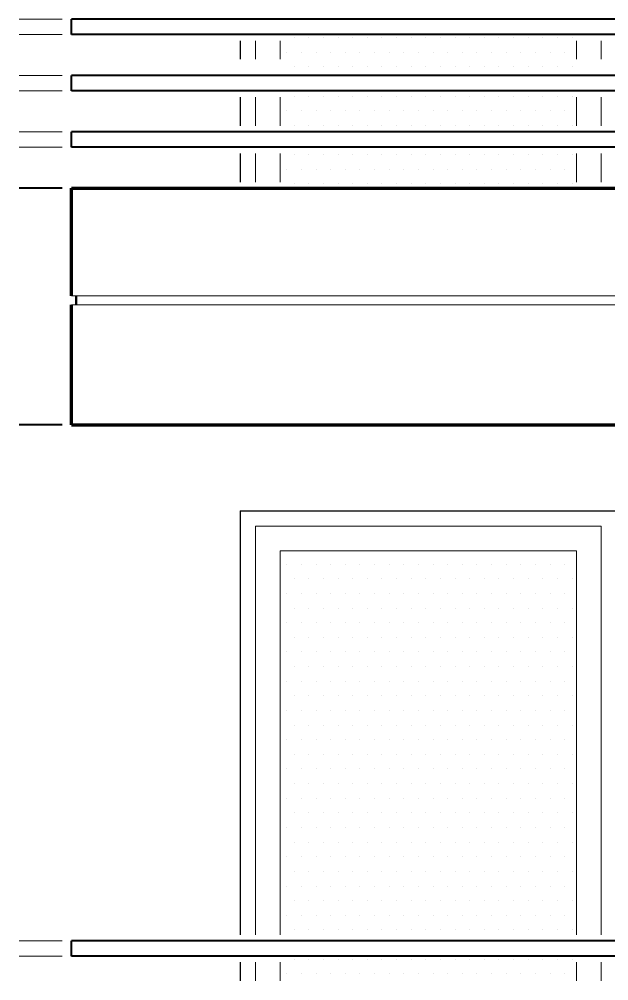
# Model space of a CAD drawing. Header units: millimetres. Extents: x 2016.56 to 2021.8, y 13721.83 to 13722.48.
# Drawn here: x 2020.1979 to 2020.2363, y 13722.3003 to 13722.3629 of the extents above; entities that cross this region are included whole.
import ezdxf

# ---------------------------------------------------------------- set-up
doc = ezdxf.new("R2010")
doc.units = ezdxf.units.MM
doc.layers.get('0').update_dxf_attribs({"lineweight": 20})
for name, color, linetype, lineweight in [('0.3', 150, 'Continuous', 30), ('0.5', 200, 'Continuous', 50), ('1.2', 120, 'Continuous', 120), ('DUVAR', 4, 'Continuous', 40), ('PENCERE', 3, 'Continuous', 13)]:
    doc.layers.add(name, color=color, linetype=linetype, lineweight=lineweight)

msp = doc.modelspace()

# ---------------------------------------------------------------- linework, layer by layer
for p, q in [((2020.200715, 13722.362938), (2020.197915, 13722.362938)), ((2020.200715, 13722.361938), (2020.197915, 13722.361938)), ((2020.213315, 13722.361538), (2020.213315, 13722.360338)), ((2020.214915, 13722.361538), (2020.214915, 13722.360338)), ((2020.234215, 13722.361538), (2020.234215, 13722.360338)), ((2020.235815, 13722.361538), (2020.235815, 13722.360338)), ((2020.200715, 13722.359271), (2020.197915, 13722.359271)), ((2020.200715, 13722.358271), (2020.197915, 13722.358271)), ((2020.213315, 13722.357871), (2020.213315, 13722.356004)), ((2020.214915, 13722.357871), (2020.214915, 13722.356004)), ((2020.234215, 13722.357871), (2020.234215, 13722.356004)), ((2020.235815, 13722.357871), (2020.235815, 13722.356004)), ((2020.200715, 13722.355604), (2020.197915, 13722.355604)), ((2020.200715, 13722.354604), (2020.197915, 13722.354604)), ((2020.213315, 13722.354204), (2020.213315, 13722.352338)), ((2020.214915, 13722.354204), (2020.214915, 13722.352338)), ((2020.234215, 13722.354204), (2020.234215, 13722.352338)), ((2020.235815, 13722.354204), (2020.235815, 13722.352338)), ((2020.213315, 13722.329938), (2020.213315, 13722.303338)), ((2020.213315, 13722.329938), (2020.235815, 13722.329938)), ((2020.235815, 13722.329938), (2020.235815, 13722.303338)), ((2020.214915, 13722.328338), (2020.214915, 13722.303338)), ((2020.214915, 13722.328338), (2020.234215, 13722.328338)), ((2020.234215, 13722.328338), (2020.234215, 13722.303338)), ((2020.200715, 13722.302938), (2020.197915, 13722.302938)), ((2020.200715, 13722.301938), (2020.197915, 13722.301938)), ((2020.213315, 13722.301538), (2020.213315, 13722.300338)), ((2020.214915, 13722.301538), (2020.214915, 13722.300338)), ((2020.234215, 13722.301538), (2020.234215, 13722.300338)), ((2020.235815, 13722.301538), (2020.235815, 13722.300338))]:
    msp.add_line(p, q)
at = {"layer": '0.3'}
for p, q in [((2020.212315, 13722.361538), (2020.212315, 13722.360338)), ((2020.212315, 13722.357871), (2020.212315, 13722.356004)), ((2020.212315, 13722.354204), (2020.212315, 13722.352338)), ((2020.212315, 13722.330938), (2020.212315, 13722.303338)), ((2020.212315, 13722.330938), (2020.260315, 13722.330938)), ((2020.212315, 13722.301538), (2020.212315, 13722.300338))]:
    msp.add_line(p, q, dxfattribs=at)
at = {"layer": '0.5'}
msp.add_line((2020.201615, 13722.344938), (2020.201615, 13722.344338), dxfattribs=at)
at = {"layer": '1.2'}
for p, q in [((2020.201315, 13722.351938), (2020.281315, 13722.351938)), ((2020.201315, 13722.344938), (2020.201315, 13722.351938)), ((2020.201315, 13722.336538), (2020.201315, 13722.344338)), ((2020.201315, 13722.336538), (2020.281315, 13722.336538))]:
    msp.add_line(p, q, dxfattribs=at)
at = {"layer": 'DUVAR'}
for p, q in [((2020.281315, 13722.362938), (2020.201315, 13722.362938)), ((2020.201315, 13722.361938), (2020.201315, 13722.362938)), ((2020.201315, 13722.361938), (2020.201315, 13722.362938)), ((2020.281315, 13722.361938), (2020.201315, 13722.361938)), ((2020.215823, 13722.361744), (2020.215823, 13722.361744)), ((2020.216775, 13722.361744), (2020.216775, 13722.361744)), ((2020.217728, 13722.361744), (2020.217728, 13722.361744)), ((2020.21868, 13722.361744), (2020.21868, 13722.361744)), ((2020.219633, 13722.361744), (2020.219633, 13722.361744)), ((2020.220585, 13722.361744), (2020.220585, 13722.361744)), ((2020.221538, 13722.361744), (2020.221538, 13722.361744)), ((2020.22249, 13722.361744), (2020.22249, 13722.361744)), ((2020.223443, 13722.361744), (2020.223443, 13722.361744)), ((2020.224395, 13722.361744), (2020.224395, 13722.361744)), ((2020.225348, 13722.361744), (2020.225348, 13722.361744)), ((2020.2263, 13722.361744), (2020.2263, 13722.361744)), ((2020.227253, 13722.361744), (2020.227253, 13722.361744)), ((2020.228205, 13722.361744), (2020.228205, 13722.361744)), ((2020.229158, 13722.361744), (2020.229158, 13722.361744)), ((2020.23011, 13722.361744), (2020.23011, 13722.361744)), ((2020.231063, 13722.361744), (2020.231063, 13722.361744)), ((2020.232015, 13722.361744), (2020.232015, 13722.361744)), ((2020.232968, 13722.361744), (2020.232968, 13722.361744)), ((2020.23392, 13722.361744), (2020.23392, 13722.361744)), ((2020.215346, 13722.360792), (2020.215346, 13722.360792)), ((2020.216299, 13722.360792), (2020.216299, 13722.360792)), ((2020.217251, 13722.360792), (2020.217251, 13722.360792)), ((2020.218204, 13722.360792), (2020.218204, 13722.360792)), ((2020.219156, 13722.360792), (2020.219156, 13722.360792)), ((2020.220109, 13722.360792), (2020.220109, 13722.360792)), ((2020.221061, 13722.360792), (2020.221061, 13722.360792)), ((2020.222014, 13722.360792), (2020.222014, 13722.360792)), ((2020.222966, 13722.360792), (2020.222966, 13722.360792)), ((2020.223919, 13722.360792), (2020.223919, 13722.360792)), ((2020.224871, 13722.360792), (2020.224871, 13722.360792)), ((2020.225824, 13722.360792), (2020.225824, 13722.360792)), ((2020.226776, 13722.360792), (2020.226776, 13722.360792)), ((2020.227729, 13722.360792), (2020.227729, 13722.360792)), ((2020.228681, 13722.360792), (2020.228681, 13722.360792)), ((2020.229634, 13722.360792), (2020.229634, 13722.360792)), ((2020.230586, 13722.360792), (2020.230586, 13722.360792)), ((2020.231539, 13722.360792), (2020.231539, 13722.360792)), ((2020.232491, 13722.360792), (2020.232491, 13722.360792)), ((2020.233444, 13722.360792), (2020.233444, 13722.360792)), ((2020.215823, 13722.359839), (2020.215823, 13722.359839)), ((2020.216775, 13722.359839), (2020.216775, 13722.359839)), ((2020.217728, 13722.359839), (2020.217728, 13722.359839)), ((2020.21868, 13722.359839), (2020.21868, 13722.359839)), ((2020.219633, 13722.359839), (2020.219633, 13722.359839)), ((2020.220585, 13722.359839), (2020.220585, 13722.359839)), ((2020.221538, 13722.359839), (2020.221538, 13722.359839)), ((2020.22249, 13722.359839), (2020.22249, 13722.359839)), ((2020.223443, 13722.359839), (2020.223443, 13722.359839)), ((2020.224395, 13722.359839), (2020.224395, 13722.359839)), ((2020.225348, 13722.359839), (2020.225348, 13722.359839)), ((2020.2263, 13722.359839), (2020.2263, 13722.359839)), ((2020.227253, 13722.359839), (2020.227253, 13722.359839)), ((2020.228205, 13722.359839), (2020.228205, 13722.359839)), ((2020.229158, 13722.359839), (2020.229158, 13722.359839)), ((2020.23011, 13722.359839), (2020.23011, 13722.359839)), ((2020.231063, 13722.359839), (2020.231063, 13722.359839)), ((2020.232015, 13722.359839), (2020.232015, 13722.359839)), ((2020.232968, 13722.359839), (2020.232968, 13722.359839)), ((2020.23392, 13722.359839), (2020.23392, 13722.359839)), ((2020.281315, 13722.359271), (2020.201315, 13722.359271)), ((2020.201315, 13722.358271), (2020.201315, 13722.359271)), ((2020.201315, 13722.358271), (2020.201315, 13722.359271)), ((2020.281315, 13722.358271), (2020.201315, 13722.358271)), ((2020.215823, 13722.357934), (2020.215823, 13722.357934)), ((2020.216775, 13722.357934), (2020.216775, 13722.357934)), ((2020.217728, 13722.357934), (2020.217728, 13722.357934)), ((2020.21868, 13722.357934), (2020.21868, 13722.357934)), ((2020.219633, 13722.357934), (2020.219633, 13722.357934)), ((2020.220585, 13722.357934), (2020.220585, 13722.357934)), ((2020.221538, 13722.357934), (2020.221538, 13722.357934)), ((2020.22249, 13722.357934), (2020.22249, 13722.357934)), ((2020.223443, 13722.357934), (2020.223443, 13722.357934)), ((2020.224395, 13722.357934), (2020.224395, 13722.357934)), ((2020.225348, 13722.357934), (2020.225348, 13722.357934)), ((2020.2263, 13722.357934), (2020.2263, 13722.357934)), ((2020.227253, 13722.357934), (2020.227253, 13722.357934)), ((2020.228205, 13722.357934), (2020.228205, 13722.357934)), ((2020.229158, 13722.357934), (2020.229158, 13722.357934)), ((2020.23011, 13722.357934), (2020.23011, 13722.357934)), ((2020.231063, 13722.357934), (2020.231063, 13722.357934)), ((2020.232015, 13722.357934), (2020.232015, 13722.357934)), ((2020.232968, 13722.357934), (2020.232968, 13722.357934)), ((2020.23392, 13722.357934), (2020.23392, 13722.357934)), ((2020.215346, 13722.356982), (2020.215346, 13722.356982)), ((2020.216299, 13722.356982), (2020.216299, 13722.356982)), ((2020.217251, 13722.356982), (2020.217251, 13722.356982)), ((2020.218204, 13722.356982), (2020.218204, 13722.356982)), ((2020.219156, 13722.356982), (2020.219156, 13722.356982)), ((2020.220109, 13722.356982), (2020.220109, 13722.356982)), ((2020.221061, 13722.356982), (2020.221061, 13722.356982)), ((2020.222014, 13722.356982), (2020.222014, 13722.356982)), ((2020.222966, 13722.356982), (2020.222966, 13722.356982)), ((2020.223919, 13722.356982), (2020.223919, 13722.356982)), ((2020.224871, 13722.356982), (2020.224871, 13722.356982)), ((2020.225824, 13722.356982), (2020.225824, 13722.356982)), ((2020.226776, 13722.356982), (2020.226776, 13722.356982)), ((2020.227729, 13722.356982), (2020.227729, 13722.356982)), ((2020.228681, 13722.356982), (2020.228681, 13722.356982)), ((2020.229634, 13722.356982), (2020.229634, 13722.356982)), ((2020.230586, 13722.356982), (2020.230586, 13722.356982)), ((2020.231539, 13722.356982), (2020.231539, 13722.356982)), ((2020.232491, 13722.356982), (2020.232491, 13722.356982)), ((2020.233444, 13722.356982), (2020.233444, 13722.356982)), ((2020.215823, 13722.356029), (2020.215823, 13722.356029)), ((2020.216775, 13722.356029), (2020.216775, 13722.356029)), ((2020.217728, 13722.356029), (2020.217728, 13722.356029)), ((2020.21868, 13722.356029), (2020.21868, 13722.356029)), ((2020.219633, 13722.356029), (2020.219633, 13722.356029)), ((2020.220585, 13722.356029), (2020.220585, 13722.356029)), ((2020.221538, 13722.356029), (2020.221538, 13722.356029)), ((2020.22249, 13722.356029), (2020.22249, 13722.356029)), ((2020.223443, 13722.356029), (2020.223443, 13722.356029)), ((2020.224395, 13722.356029), (2020.224395, 13722.356029)), ((2020.225348, 13722.356029), (2020.225348, 13722.356029)), ((2020.2263, 13722.356029), (2020.2263, 13722.356029)), ((2020.227253, 13722.356029), (2020.227253, 13722.356029)), ((2020.228205, 13722.356029), (2020.228205, 13722.356029)), ((2020.229158, 13722.356029), (2020.229158, 13722.356029)), ((2020.23011, 13722.356029), (2020.23011, 13722.356029)), ((2020.231063, 13722.356029), (2020.231063, 13722.356029)), ((2020.232015, 13722.356029), (2020.232015, 13722.356029)), ((2020.232968, 13722.356029), (2020.232968, 13722.356029)), ((2020.23392, 13722.356029), (2020.23392, 13722.356029)), ((2020.281315, 13722.355604), (2020.201315, 13722.355604)), ((2020.201315, 13722.354604), (2020.201315, 13722.355604)), ((2020.201315, 13722.354604), (2020.201315, 13722.355604)), ((2020.281315, 13722.354604), (2020.201315, 13722.354604)), ((2020.215823, 13722.354124), (2020.215823, 13722.354124)), ((2020.216775, 13722.354124), (2020.216775, 13722.354124)), ((2020.217728, 13722.354124), (2020.217728, 13722.354124)), ((2020.21868, 13722.354124), (2020.21868, 13722.354124)), ((2020.219633, 13722.354124), (2020.219633, 13722.354124)), ((2020.220585, 13722.354124), (2020.220585, 13722.354124)), ((2020.221538, 13722.354124), (2020.221538, 13722.354124)), ((2020.22249, 13722.354124), (2020.22249, 13722.354124)), ((2020.223443, 13722.354124), (2020.223443, 13722.354124)), ((2020.224395, 13722.354124), (2020.224395, 13722.354124)), ((2020.225348, 13722.354124), (2020.225348, 13722.354124)), ((2020.2263, 13722.354124), (2020.2263, 13722.354124)), ((2020.227253, 13722.354124), (2020.227253, 13722.354124)), ((2020.228205, 13722.354124), (2020.228205, 13722.354124)), ((2020.229158, 13722.354124), (2020.229158, 13722.354124)), ((2020.23011, 13722.354124), (2020.23011, 13722.354124)), ((2020.231063, 13722.354124), (2020.231063, 13722.354124)), ((2020.232015, 13722.354124), (2020.232015, 13722.354124)), ((2020.232968, 13722.354124), (2020.232968, 13722.354124)), ((2020.23392, 13722.354124), (2020.23392, 13722.354124)), ((2020.215346, 13722.353172), (2020.215346, 13722.353172)), ((2020.216299, 13722.353172), (2020.216299, 13722.353172)), ((2020.217251, 13722.353172), (2020.217251, 13722.353172)), ((2020.218204, 13722.353172), (2020.218204, 13722.353172)), ((2020.219156, 13722.353172), (2020.219156, 13722.353172)), ((2020.220109, 13722.353172), (2020.220109, 13722.353172)), ((2020.221061, 13722.353172), (2020.221061, 13722.353172)), ((2020.222014, 13722.353172), (2020.222014, 13722.353172)), ((2020.222966, 13722.353172), (2020.222966, 13722.353172)), ((2020.223919, 13722.353172), (2020.223919, 13722.353172)), ((2020.224871, 13722.353172), (2020.224871, 13722.353172)), ((2020.225824, 13722.353172), (2020.225824, 13722.353172)), ((2020.226776, 13722.353172), (2020.226776, 13722.353172)), ((2020.227729, 13722.353172), (2020.227729, 13722.353172)), ((2020.228681, 13722.353172), (2020.228681, 13722.353172)), ((2020.229634, 13722.353172), (2020.229634, 13722.353172)), ((2020.230586, 13722.353172), (2020.230586, 13722.353172)), ((2020.231539, 13722.353172), (2020.231539, 13722.353172)), ((2020.232491, 13722.353172), (2020.232491, 13722.353172)), ((2020.233444, 13722.353172), (2020.233444, 13722.353172)), ((2020.215823, 13722.352219), (2020.215823, 13722.352219)), ((2020.216775, 13722.352219), (2020.216775, 13722.352219)), ((2020.217728, 13722.352219), (2020.217728, 13722.352219)), ((2020.21868, 13722.352219), (2020.21868, 13722.352219)), ((2020.219633, 13722.352219), (2020.219633, 13722.352219)), ((2020.220585, 13722.352219), (2020.220585, 13722.352219)), ((2020.221538, 13722.352219), (2020.221538, 13722.352219)), ((2020.22249, 13722.352219), (2020.22249, 13722.352219)), ((2020.223443, 13722.352219), (2020.223443, 13722.352219)), ((2020.224395, 13722.352219), (2020.224395, 13722.352219)), ((2020.225348, 13722.352219), (2020.225348, 13722.352219)), ((2020.2263, 13722.352219), (2020.2263, 13722.352219)), ((2020.227253, 13722.352219), (2020.227253, 13722.352219)), ((2020.228205, 13722.352219), (2020.228205, 13722.352219)), ((2020.229158, 13722.352219), (2020.229158, 13722.352219)), ((2020.23011, 13722.352219), (2020.23011, 13722.352219)), ((2020.231063, 13722.352219), (2020.231063, 13722.352219)), ((2020.232015, 13722.352219), (2020.232015, 13722.352219)), ((2020.232968, 13722.352219), (2020.232968, 13722.352219)), ((2020.23392, 13722.352219), (2020.23392, 13722.352219)), ((2020.200715, 13722.351938), (2020.197915, 13722.351938)), ((2020.200715, 13722.336538), (2020.197915, 13722.336538)), ((2020.215346, 13722.327462), (2020.215346, 13722.327462)), ((2020.216299, 13722.327462), (2020.216299, 13722.327462)), ((2020.217251, 13722.327462), (2020.217251, 13722.327462)), ((2020.218204, 13722.327462), (2020.218204, 13722.327462)), ((2020.219156, 13722.327462), (2020.219156, 13722.327462)), ((2020.220109, 13722.327462), (2020.220109, 13722.327462)), ((2020.221061, 13722.327462), (2020.221061, 13722.327462)), ((2020.222014, 13722.327462), (2020.222014, 13722.327462)), ((2020.222966, 13722.327462), (2020.222966, 13722.327462)), ((2020.223919, 13722.327462), (2020.223919, 13722.327462)), ((2020.224871, 13722.327462), (2020.224871, 13722.327462)), ((2020.225824, 13722.327462), (2020.225824, 13722.327462)), ((2020.226776, 13722.327462), (2020.226776, 13722.327462)), ((2020.227729, 13722.327462), (2020.227729, 13722.327462)), ((2020.228681, 13722.327462), (2020.228681, 13722.327462)), ((2020.229634, 13722.327462), (2020.229634, 13722.327462)), ((2020.230586, 13722.327462), (2020.230586, 13722.327462)), ((2020.231539, 13722.327462), (2020.231539, 13722.327462)), ((2020.232491, 13722.327462), (2020.232491, 13722.327462)), ((2020.233444, 13722.327462), (2020.233444, 13722.327462)), ((2020.215823, 13722.326509), (2020.215823, 13722.326509)), ((2020.216775, 13722.326509), (2020.216775, 13722.326509)), ((2020.217728, 13722.326509), (2020.217728, 13722.326509)), ((2020.21868, 13722.326509), (2020.21868, 13722.326509)), ((2020.219633, 13722.326509), (2020.219633, 13722.326509)), ((2020.220585, 13722.326509), (2020.220585, 13722.326509)), ((2020.221538, 13722.326509), (2020.221538, 13722.326509)), ((2020.22249, 13722.326509), (2020.22249, 13722.326509)), ((2020.223443, 13722.326509), (2020.223443, 13722.326509)), ((2020.224395, 13722.326509), (2020.224395, 13722.326509)), ((2020.225348, 13722.326509), (2020.225348, 13722.326509)), ((2020.2263, 13722.326509), (2020.2263, 13722.326509)), ((2020.227253, 13722.326509), (2020.227253, 13722.326509)), ((2020.228205, 13722.326509), (2020.228205, 13722.326509)), ((2020.229158, 13722.326509), (2020.229158, 13722.326509)), ((2020.23011, 13722.326509), (2020.23011, 13722.326509)), ((2020.231063, 13722.326509), (2020.231063, 13722.326509)), ((2020.232015, 13722.326509), (2020.232015, 13722.326509)), ((2020.232968, 13722.326509), (2020.232968, 13722.326509)), ((2020.23392, 13722.326509), (2020.23392, 13722.326509)), ((2020.215346, 13722.325557), (2020.215346, 13722.325557)), ((2020.216299, 13722.325557), (2020.216299, 13722.325557)), ((2020.217251, 13722.325557), (2020.217251, 13722.325557)), ((2020.218204, 13722.325557), (2020.218204, 13722.325557)), ((2020.219156, 13722.325557), (2020.219156, 13722.325557)), ((2020.220109, 13722.325557), (2020.220109, 13722.325557)), ((2020.221061, 13722.325557), (2020.221061, 13722.325557)), ((2020.222014, 13722.325557), (2020.222014, 13722.325557)), ((2020.222966, 13722.325557), (2020.222966, 13722.325557)), ((2020.223919, 13722.325557), (2020.223919, 13722.325557)), ((2020.224871, 13722.325557), (2020.224871, 13722.325557)), ((2020.225824, 13722.325557), (2020.225824, 13722.325557)), ((2020.226776, 13722.325557), (2020.226776, 13722.325557)), ((2020.227729, 13722.325557), (2020.227729, 13722.325557)), ((2020.228681, 13722.325557), (2020.228681, 13722.325557)), ((2020.229634, 13722.325557), (2020.229634, 13722.325557)), ((2020.230586, 13722.325557), (2020.230586, 13722.325557)), ((2020.231539, 13722.325557), (2020.231539, 13722.325557)), ((2020.232491, 13722.325557), (2020.232491, 13722.325557)), ((2020.233444, 13722.325557), (2020.233444, 13722.325557)), ((2020.215823, 13722.324604), (2020.215823, 13722.324604)), ((2020.216775, 13722.324604), (2020.216775, 13722.324604)), ((2020.217728, 13722.324604), (2020.217728, 13722.324604)), ((2020.21868, 13722.324604), (2020.21868, 13722.324604)), ((2020.219633, 13722.324604), (2020.219633, 13722.324604)), ((2020.220585, 13722.324604), (2020.220585, 13722.324604)), ((2020.221538, 13722.324604), (2020.221538, 13722.324604)), ((2020.22249, 13722.324604), (2020.22249, 13722.324604)), ((2020.223443, 13722.324604), (2020.223443, 13722.324604)), ((2020.224395, 13722.324604), (2020.224395, 13722.324604)), ((2020.225348, 13722.324604), (2020.225348, 13722.324604)), ((2020.2263, 13722.324604), (2020.2263, 13722.324604)), ((2020.227253, 13722.324604), (2020.227253, 13722.324604)), ((2020.228205, 13722.324604), (2020.228205, 13722.324604)), ((2020.229158, 13722.324604), (2020.229158, 13722.324604)), ((2020.23011, 13722.324604), (2020.23011, 13722.324604)), ((2020.231063, 13722.324604), (2020.231063, 13722.324604)), ((2020.232015, 13722.324604), (2020.232015, 13722.324604)), ((2020.232968, 13722.324604), (2020.232968, 13722.324604)), ((2020.23392, 13722.324604), (2020.23392, 13722.324604)), ((2020.215346, 13722.323652), (2020.215346, 13722.323652)), ((2020.216299, 13722.323652), (2020.216299, 13722.323652)), ((2020.217251, 13722.323652), (2020.217251, 13722.323652)), ((2020.218204, 13722.323652), (2020.218204, 13722.323652)), ((2020.219156, 13722.323652), (2020.219156, 13722.323652)), ((2020.220109, 13722.323652), (2020.220109, 13722.323652)), ((2020.221061, 13722.323652), (2020.221061, 13722.323652)), ((2020.222014, 13722.323652), (2020.222014, 13722.323652)), ((2020.222966, 13722.323652), (2020.222966, 13722.323652)), ((2020.223919, 13722.323652), (2020.223919, 13722.323652)), ((2020.224871, 13722.323652), (2020.224871, 13722.323652)), ((2020.225824, 13722.323652), (2020.225824, 13722.323652)), ((2020.226776, 13722.323652), (2020.226776, 13722.323652)), ((2020.227729, 13722.323652), (2020.227729, 13722.323652)), ((2020.228681, 13722.323652), (2020.228681, 13722.323652)), ((2020.229634, 13722.323652), (2020.229634, 13722.323652)), ((2020.230586, 13722.323652), (2020.230586, 13722.323652)), ((2020.231539, 13722.323652), (2020.231539, 13722.323652)), ((2020.232491, 13722.323652), (2020.232491, 13722.323652)), ((2020.233444, 13722.323652), (2020.233444, 13722.323652)), ((2020.215823, 13722.322699), (2020.215823, 13722.322699)), ((2020.216775, 13722.322699), (2020.216775, 13722.322699)), ((2020.217728, 13722.322699), (2020.217728, 13722.322699)), ((2020.21868, 13722.322699), (2020.21868, 13722.322699)), ((2020.219633, 13722.322699), (2020.219633, 13722.322699)), ((2020.220585, 13722.322699), (2020.220585, 13722.322699)), ((2020.221538, 13722.322699), (2020.221538, 13722.322699)), ((2020.22249, 13722.322699), (2020.22249, 13722.322699)), ((2020.223443, 13722.322699), (2020.223443, 13722.322699)), ((2020.224395, 13722.322699), (2020.224395, 13722.322699)), ((2020.225348, 13722.322699), (2020.225348, 13722.322699)), ((2020.2263, 13722.322699), (2020.2263, 13722.322699)), ((2020.227253, 13722.322699), (2020.227253, 13722.322699)), ((2020.228205, 13722.322699), (2020.228205, 13722.322699)), ((2020.229158, 13722.322699), (2020.229158, 13722.322699)), ((2020.23011, 13722.322699), (2020.23011, 13722.322699)), ((2020.231063, 13722.322699), (2020.231063, 13722.322699)), ((2020.232015, 13722.322699), (2020.232015, 13722.322699)), ((2020.232968, 13722.322699), (2020.232968, 13722.322699)), ((2020.23392, 13722.322699), (2020.23392, 13722.322699)), ((2020.215346, 13722.321747), (2020.215346, 13722.321747)), ((2020.216299, 13722.321747), (2020.216299, 13722.321747)), ((2020.217251, 13722.321747), (2020.217251, 13722.321747)), ((2020.218204, 13722.321747), (2020.218204, 13722.321747)), ((2020.219156, 13722.321747), (2020.219156, 13722.321747)), ((2020.220109, 13722.321747), (2020.220109, 13722.321747)), ((2020.221061, 13722.321747), (2020.221061, 13722.321747)), ((2020.222014, 13722.321747), (2020.222014, 13722.321747)), ((2020.222966, 13722.321747), (2020.222966, 13722.321747)), ((2020.223919, 13722.321747), (2020.223919, 13722.321747)), ((2020.224871, 13722.321747), (2020.224871, 13722.321747)), ((2020.225824, 13722.321747), (2020.225824, 13722.321747)), ((2020.226776, 13722.321747), (2020.226776, 13722.321747)), ((2020.227729, 13722.321747), (2020.227729, 13722.321747)), ((2020.228681, 13722.321747), (2020.228681, 13722.321747)), ((2020.229634, 13722.321747), (2020.229634, 13722.321747)), ((2020.230586, 13722.321747), (2020.230586, 13722.321747)), ((2020.231539, 13722.321747), (2020.231539, 13722.321747)), ((2020.232491, 13722.321747), (2020.232491, 13722.321747)), ((2020.233444, 13722.321747), (2020.233444, 13722.321747)), ((2020.215823, 13722.320794), (2020.215823, 13722.320794)), ((2020.216775, 13722.320794), (2020.216775, 13722.320794)), ((2020.217728, 13722.320794), (2020.217728, 13722.320794)), ((2020.21868, 13722.320794), (2020.21868, 13722.320794)), ((2020.219633, 13722.320794), (2020.219633, 13722.320794)), ((2020.220585, 13722.320794), (2020.220585, 13722.320794)), ((2020.221538, 13722.320794), (2020.221538, 13722.320794)), ((2020.22249, 13722.320794), (2020.22249, 13722.320794)), ((2020.223443, 13722.320794), (2020.223443, 13722.320794)), ((2020.224395, 13722.320794), (2020.224395, 13722.320794)), ((2020.225348, 13722.320794), (2020.225348, 13722.320794)), ((2020.2263, 13722.320794), (2020.2263, 13722.320794)), ((2020.227253, 13722.320794), (2020.227253, 13722.320794)), ((2020.228205, 13722.320794), (2020.228205, 13722.320794)), ((2020.229158, 13722.320794), (2020.229158, 13722.320794)), ((2020.23011, 13722.320794), (2020.23011, 13722.320794)), ((2020.231063, 13722.320794), (2020.231063, 13722.320794)), ((2020.232015, 13722.320794), (2020.232015, 13722.320794)), ((2020.232968, 13722.320794), (2020.232968, 13722.320794)), ((2020.23392, 13722.320794), (2020.23392, 13722.320794)), ((2020.215346, 13722.319842), (2020.215346, 13722.319842)), ((2020.216299, 13722.319842), (2020.216299, 13722.319842)), ((2020.217251, 13722.319842), (2020.217251, 13722.319842)), ((2020.218204, 13722.319842), (2020.218204, 13722.319842)), ((2020.219156, 13722.319842), (2020.219156, 13722.319842)), ((2020.220109, 13722.319842), (2020.220109, 13722.319842)), ((2020.221061, 13722.319842), (2020.221061, 13722.319842)), ((2020.222014, 13722.319842), (2020.222014, 13722.319842)), ((2020.222966, 13722.319842), (2020.222966, 13722.319842)), ((2020.223919, 13722.319842), (2020.223919, 13722.319842)), ((2020.224871, 13722.319842), (2020.224871, 13722.319842)), ((2020.225824, 13722.319842), (2020.225824, 13722.319842)), ((2020.226776, 13722.319842), (2020.226776, 13722.319842)), ((2020.227729, 13722.319842), (2020.227729, 13722.319842)), ((2020.228681, 13722.319842), (2020.228681, 13722.319842)), ((2020.229634, 13722.319842), (2020.229634, 13722.319842)), ((2020.230586, 13722.319842), (2020.230586, 13722.319842)), ((2020.231539, 13722.319842), (2020.231539, 13722.319842)), ((2020.232491, 13722.319842), (2020.232491, 13722.319842)), ((2020.233444, 13722.319842), (2020.233444, 13722.319842)), ((2020.215823, 13722.318889), (2020.215823, 13722.318889)), ((2020.216775, 13722.318889), (2020.216775, 13722.318889)), ((2020.217728, 13722.318889), (2020.217728, 13722.318889)), ((2020.21868, 13722.318889), (2020.21868, 13722.318889)), ((2020.219633, 13722.318889), (2020.219633, 13722.318889)), ((2020.220585, 13722.318889), (2020.220585, 13722.318889)), ((2020.221538, 13722.318889), (2020.221538, 13722.318889)), ((2020.22249, 13722.318889), (2020.22249, 13722.318889)), ((2020.223443, 13722.318889), (2020.223443, 13722.318889)), ((2020.224395, 13722.318889), (2020.224395, 13722.318889)), ((2020.225348, 13722.318889), (2020.225348, 13722.318889)), ((2020.2263, 13722.318889), (2020.2263, 13722.318889)), ((2020.227253, 13722.318889), (2020.227253, 13722.318889)), ((2020.228205, 13722.318889), (2020.228205, 13722.318889)), ((2020.229158, 13722.318889), (2020.229158, 13722.318889)), ((2020.23011, 13722.318889), (2020.23011, 13722.318889)), ((2020.231063, 13722.318889), (2020.231063, 13722.318889)), ((2020.232015, 13722.318889), (2020.232015, 13722.318889)), ((2020.232968, 13722.318889), (2020.232968, 13722.318889)), ((2020.23392, 13722.318889), (2020.23392, 13722.318889)), ((2020.215346, 13722.317937), (2020.215346, 13722.317937)), ((2020.216299, 13722.317937), (2020.216299, 13722.317937)), ((2020.217251, 13722.317937), (2020.217251, 13722.317937)), ((2020.218204, 13722.317937), (2020.218204, 13722.317937)), ((2020.219156, 13722.317937), (2020.219156, 13722.317937)), ((2020.220109, 13722.317937), (2020.220109, 13722.317937)), ((2020.221061, 13722.317937), (2020.221061, 13722.317937)), ((2020.222014, 13722.317937), (2020.222014, 13722.317937)), ((2020.222966, 13722.317937), (2020.222966, 13722.317937)), ((2020.223919, 13722.317937), (2020.223919, 13722.317937)), ((2020.224871, 13722.317937), (2020.224871, 13722.317937)), ((2020.225824, 13722.317937), (2020.225824, 13722.317937)), ((2020.226776, 13722.317937), (2020.226776, 13722.317937)), ((2020.227729, 13722.317937), (2020.227729, 13722.317937)), ((2020.228681, 13722.317937), (2020.228681, 13722.317937)), ((2020.229634, 13722.317937), (2020.229634, 13722.317937)), ((2020.230586, 13722.317937), (2020.230586, 13722.317937)), ((2020.231539, 13722.317937), (2020.231539, 13722.317937)), ((2020.232491, 13722.317937), (2020.232491, 13722.317937)), ((2020.233444, 13722.317937), (2020.233444, 13722.317937)), ((2020.215823, 13722.316984), (2020.215823, 13722.316984)), ((2020.216775, 13722.316984), (2020.216775, 13722.316984)), ((2020.217728, 13722.316984), (2020.217728, 13722.316984)), ((2020.21868, 13722.316984), (2020.21868, 13722.316984)), ((2020.219633, 13722.316984), (2020.219633, 13722.316984)), ((2020.220585, 13722.316984), (2020.220585, 13722.316984)), ((2020.221538, 13722.316984), (2020.221538, 13722.316984)), ((2020.22249, 13722.316984), (2020.22249, 13722.316984)), ((2020.223443, 13722.316984), (2020.223443, 13722.316984)), ((2020.224395, 13722.316984), (2020.224395, 13722.316984)), ((2020.225348, 13722.316984), (2020.225348, 13722.316984)), ((2020.2263, 13722.316984), (2020.2263, 13722.316984)), ((2020.227253, 13722.316984), (2020.227253, 13722.316984)), ((2020.228205, 13722.316984), (2020.228205, 13722.316984)), ((2020.229158, 13722.316984), (2020.229158, 13722.316984)), ((2020.23011, 13722.316984), (2020.23011, 13722.316984)), ((2020.231063, 13722.316984), (2020.231063, 13722.316984)), ((2020.232015, 13722.316984), (2020.232015, 13722.316984)), ((2020.232968, 13722.316984), (2020.232968, 13722.316984)), ((2020.23392, 13722.316984), (2020.23392, 13722.316984)), ((2020.215346, 13722.316032), (2020.215346, 13722.316032)), ((2020.216299, 13722.316032), (2020.216299, 13722.316032)), ((2020.217251, 13722.316032), (2020.217251, 13722.316032)), ((2020.218204, 13722.316032), (2020.218204, 13722.316032)), ((2020.219156, 13722.316032), (2020.219156, 13722.316032)), ((2020.220109, 13722.316032), (2020.220109, 13722.316032)), ((2020.221061, 13722.316032), (2020.221061, 13722.316032)), ((2020.222014, 13722.316032), (2020.222014, 13722.316032)), ((2020.222966, 13722.316032), (2020.222966, 13722.316032)), ((2020.223919, 13722.316032), (2020.223919, 13722.316032)), ((2020.224871, 13722.316032), (2020.224871, 13722.316032)), ((2020.225824, 13722.316032), (2020.225824, 13722.316032)), ((2020.226776, 13722.316032), (2020.226776, 13722.316032)), ((2020.227729, 13722.316032), (2020.227729, 13722.316032)), ((2020.228681, 13722.316032), (2020.228681, 13722.316032)), ((2020.229634, 13722.316032), (2020.229634, 13722.316032)), ((2020.230586, 13722.316032), (2020.230586, 13722.316032)), ((2020.231539, 13722.316032), (2020.231539, 13722.316032)), ((2020.232491, 13722.316032), (2020.232491, 13722.316032)), ((2020.233444, 13722.316032), (2020.233444, 13722.316032)), ((2020.215823, 13722.315079), (2020.215823, 13722.315079)), ((2020.216775, 13722.315079), (2020.216775, 13722.315079)), ((2020.217728, 13722.315079), (2020.217728, 13722.315079)), ((2020.21868, 13722.315079), (2020.21868, 13722.315079)), ((2020.219633, 13722.315079), (2020.219633, 13722.315079)), ((2020.220585, 13722.315079), (2020.220585, 13722.315079)), ((2020.221538, 13722.315079), (2020.221538, 13722.315079)), ((2020.22249, 13722.315079), (2020.22249, 13722.315079)), ((2020.223443, 13722.315079), (2020.223443, 13722.315079)), ((2020.224395, 13722.315079), (2020.224395, 13722.315079)), ((2020.225348, 13722.315079), (2020.225348, 13722.315079)), ((2020.2263, 13722.315079), (2020.2263, 13722.315079)), ((2020.227253, 13722.315079), (2020.227253, 13722.315079)), ((2020.228205, 13722.315079), (2020.228205, 13722.315079)), ((2020.229158, 13722.315079), (2020.229158, 13722.315079)), ((2020.23011, 13722.315079), (2020.23011, 13722.315079)), ((2020.231063, 13722.315079), (2020.231063, 13722.315079)), ((2020.232015, 13722.315079), (2020.232015, 13722.315079)), ((2020.232968, 13722.315079), (2020.232968, 13722.315079)), ((2020.23392, 13722.315079), (2020.23392, 13722.315079)), ((2020.215346, 13722.314127), (2020.215346, 13722.314127)), ((2020.216299, 13722.314127), (2020.216299, 13722.314127)), ((2020.217251, 13722.314127), (2020.217251, 13722.314127)), ((2020.218204, 13722.314127), (2020.218204, 13722.314127)), ((2020.219156, 13722.314127), (2020.219156, 13722.314127)), ((2020.220109, 13722.314127), (2020.220109, 13722.314127)), ((2020.221061, 13722.314127), (2020.221061, 13722.314127)), ((2020.222014, 13722.314127), (2020.222014, 13722.314127)), ((2020.222966, 13722.314127), (2020.222966, 13722.314127)), ((2020.223919, 13722.314127), (2020.223919, 13722.314127)), ((2020.224871, 13722.314127), (2020.224871, 13722.314127)), ((2020.225824, 13722.314127), (2020.225824, 13722.314127)), ((2020.226776, 13722.314127), (2020.226776, 13722.314127)), ((2020.227729, 13722.314127), (2020.227729, 13722.314127)), ((2020.228681, 13722.314127), (2020.228681, 13722.314127)), ((2020.229634, 13722.314127), (2020.229634, 13722.314127)), ((2020.230586, 13722.314127), (2020.230586, 13722.314127)), ((2020.231539, 13722.314127), (2020.231539, 13722.314127)), ((2020.232491, 13722.314127), (2020.232491, 13722.314127)), ((2020.233444, 13722.314127), (2020.233444, 13722.314127)), ((2020.215823, 13722.313174), (2020.215823, 13722.313174)), ((2020.216775, 13722.313174), (2020.216775, 13722.313174)), ((2020.217728, 13722.313174), (2020.217728, 13722.313174)), ((2020.21868, 13722.313174), (2020.21868, 13722.313174)), ((2020.219633, 13722.313174), (2020.219633, 13722.313174)), ((2020.220585, 13722.313174), (2020.220585, 13722.313174)), ((2020.221538, 13722.313174), (2020.221538, 13722.313174)), ((2020.22249, 13722.313174), (2020.22249, 13722.313174)), ((2020.223443, 13722.313174), (2020.223443, 13722.313174)), ((2020.224395, 13722.313174), (2020.224395, 13722.313174)), ((2020.225348, 13722.313174), (2020.225348, 13722.313174)), ((2020.2263, 13722.313174), (2020.2263, 13722.313174)), ((2020.227253, 13722.313174), (2020.227253, 13722.313174)), ((2020.228205, 13722.313174), (2020.228205, 13722.313174)), ((2020.229158, 13722.313174), (2020.229158, 13722.313174)), ((2020.23011, 13722.313174), (2020.23011, 13722.313174)), ((2020.231063, 13722.313174), (2020.231063, 13722.313174)), ((2020.232015, 13722.313174), (2020.232015, 13722.313174)), ((2020.232968, 13722.313174), (2020.232968, 13722.313174)), ((2020.23392, 13722.313174), (2020.23392, 13722.313174)), ((2020.215346, 13722.312222), (2020.215346, 13722.312222)), ((2020.216299, 13722.312222), (2020.216299, 13722.312222)), ((2020.217251, 13722.312222), (2020.217251, 13722.312222)), ((2020.218204, 13722.312222), (2020.218204, 13722.312222)), ((2020.219156, 13722.312222), (2020.219156, 13722.312222)), ((2020.220109, 13722.312222), (2020.220109, 13722.312222)), ((2020.221061, 13722.312222), (2020.221061, 13722.312222)), ((2020.222014, 13722.312222), (2020.222014, 13722.312222)), ((2020.222966, 13722.312222), (2020.222966, 13722.312222)), ((2020.223919, 13722.312222), (2020.223919, 13722.312222)), ((2020.224871, 13722.312222), (2020.224871, 13722.312222)), ((2020.225824, 13722.312222), (2020.225824, 13722.312222)), ((2020.226776, 13722.312222), (2020.226776, 13722.312222)), ((2020.227729, 13722.312222), (2020.227729, 13722.312222)), ((2020.228681, 13722.312222), (2020.228681, 13722.312222)), ((2020.229634, 13722.312222), (2020.229634, 13722.312222)), ((2020.230586, 13722.312222), (2020.230586, 13722.312222)), ((2020.231539, 13722.312222), (2020.231539, 13722.312222)), ((2020.232491, 13722.312222), (2020.232491, 13722.312222)), ((2020.233444, 13722.312222), (2020.233444, 13722.312222)), ((2020.215823, 13722.311269), (2020.215823, 13722.311269)), ((2020.216775, 13722.311269), (2020.216775, 13722.311269)), ((2020.217728, 13722.311269), (2020.217728, 13722.311269)), ((2020.21868, 13722.311269), (2020.21868, 13722.311269)), ((2020.219633, 13722.311269), (2020.219633, 13722.311269)), ((2020.220585, 13722.311269), (2020.220585, 13722.311269)), ((2020.221538, 13722.311269), (2020.221538, 13722.311269)), ((2020.22249, 13722.311269), (2020.22249, 13722.311269)), ((2020.223443, 13722.311269), (2020.223443, 13722.311269)), ((2020.224395, 13722.311269), (2020.224395, 13722.311269)), ((2020.225348, 13722.311269), (2020.225348, 13722.311269)), ((2020.2263, 13722.311269), (2020.2263, 13722.311269)), ((2020.227253, 13722.311269), (2020.227253, 13722.311269)), ((2020.228205, 13722.311269), (2020.228205, 13722.311269)), ((2020.229158, 13722.311269), (2020.229158, 13722.311269)), ((2020.23011, 13722.311269), (2020.23011, 13722.311269)), ((2020.231063, 13722.311269), (2020.231063, 13722.311269)), ((2020.232015, 13722.311269), (2020.232015, 13722.311269)), ((2020.232968, 13722.311269), (2020.232968, 13722.311269)), ((2020.23392, 13722.311269), (2020.23392, 13722.311269)), ((2020.215346, 13722.310317), (2020.215346, 13722.310317)), ((2020.216299, 13722.310317), (2020.216299, 13722.310317)), ((2020.217251, 13722.310317), (2020.217251, 13722.310317)), ((2020.218204, 13722.310317), (2020.218204, 13722.310317)), ((2020.219156, 13722.310317), (2020.219156, 13722.310317)), ((2020.220109, 13722.310317), (2020.220109, 13722.310317)), ((2020.221061, 13722.310317), (2020.221061, 13722.310317)), ((2020.222014, 13722.310317), (2020.222014, 13722.310317)), ((2020.222966, 13722.310317), (2020.222966, 13722.310317)), ((2020.223919, 13722.310317), (2020.223919, 13722.310317)), ((2020.224871, 13722.310317), (2020.224871, 13722.310317)), ((2020.225824, 13722.310317), (2020.225824, 13722.310317)), ((2020.226776, 13722.310317), (2020.226776, 13722.310317)), ((2020.227729, 13722.310317), (2020.227729, 13722.310317)), ((2020.228681, 13722.310317), (2020.228681, 13722.310317)), ((2020.229634, 13722.310317), (2020.229634, 13722.310317)), ((2020.230586, 13722.310317), (2020.230586, 13722.310317)), ((2020.231539, 13722.310317), (2020.231539, 13722.310317)), ((2020.232491, 13722.310317), (2020.232491, 13722.310317)), ((2020.233444, 13722.310317), (2020.233444, 13722.310317)), ((2020.215823, 13722.309364), (2020.215823, 13722.309364)), ((2020.216775, 13722.309364), (2020.216775, 13722.309364)), ((2020.217728, 13722.309364), (2020.217728, 13722.309364)), ((2020.21868, 13722.309364), (2020.21868, 13722.309364)), ((2020.219633, 13722.309364), (2020.219633, 13722.309364)), ((2020.220585, 13722.309364), (2020.220585, 13722.309364)), ((2020.221538, 13722.309364), (2020.221538, 13722.309364)), ((2020.22249, 13722.309364), (2020.22249, 13722.309364)), ((2020.223443, 13722.309364), (2020.223443, 13722.309364)), ((2020.224395, 13722.309364), (2020.224395, 13722.309364)), ((2020.225348, 13722.309364), (2020.225348, 13722.309364)), ((2020.2263, 13722.309364), (2020.2263, 13722.309364)), ((2020.227253, 13722.309364), (2020.227253, 13722.309364)), ((2020.228205, 13722.309364), (2020.228205, 13722.309364)), ((2020.229158, 13722.309364), (2020.229158, 13722.309364)), ((2020.23011, 13722.309364), (2020.23011, 13722.309364)), ((2020.231063, 13722.309364), (2020.231063, 13722.309364)), ((2020.232015, 13722.309364), (2020.232015, 13722.309364)), ((2020.232968, 13722.309364), (2020.232968, 13722.309364)), ((2020.23392, 13722.309364), (2020.23392, 13722.309364)), ((2020.215346, 13722.308412), (2020.215346, 13722.308412)), ((2020.216299, 13722.308412), (2020.216299, 13722.308412)), ((2020.217251, 13722.308412), (2020.217251, 13722.308412)), ((2020.218204, 13722.308412), (2020.218204, 13722.308412)), ((2020.219156, 13722.308412), (2020.219156, 13722.308412)), ((2020.220109, 13722.308412), (2020.220109, 13722.308412)), ((2020.221061, 13722.308412), (2020.221061, 13722.308412)), ((2020.222014, 13722.308412), (2020.222014, 13722.308412)), ((2020.222966, 13722.308412), (2020.222966, 13722.308412)), ((2020.223919, 13722.308412), (2020.223919, 13722.308412)), ((2020.224871, 13722.308412), (2020.224871, 13722.308412)), ((2020.225824, 13722.308412), (2020.225824, 13722.308412)), ((2020.226776, 13722.308412), (2020.226776, 13722.308412)), ((2020.227729, 13722.308412), (2020.227729, 13722.308412)), ((2020.228681, 13722.308412), (2020.228681, 13722.308412)), ((2020.229634, 13722.308412), (2020.229634, 13722.308412)), ((2020.230586, 13722.308412), (2020.230586, 13722.308412)), ((2020.231539, 13722.308412), (2020.231539, 13722.308412)), ((2020.232491, 13722.308412), (2020.232491, 13722.308412)), ((2020.233444, 13722.308412), (2020.233444, 13722.308412)), ((2020.215823, 13722.307459), (2020.215823, 13722.307459)), ((2020.216775, 13722.307459), (2020.216775, 13722.307459)), ((2020.217728, 13722.307459), (2020.217728, 13722.307459)), ((2020.21868, 13722.307459), (2020.21868, 13722.307459)), ((2020.219633, 13722.307459), (2020.219633, 13722.307459)), ((2020.220585, 13722.307459), (2020.220585, 13722.307459)), ((2020.221538, 13722.307459), (2020.221538, 13722.307459)), ((2020.22249, 13722.307459), (2020.22249, 13722.307459)), ((2020.223443, 13722.307459), (2020.223443, 13722.307459)), ((2020.224395, 13722.307459), (2020.224395, 13722.307459)), ((2020.225348, 13722.307459), (2020.225348, 13722.307459)), ((2020.2263, 13722.307459), (2020.2263, 13722.307459)), ((2020.227253, 13722.307459), (2020.227253, 13722.307459)), ((2020.228205, 13722.307459), (2020.228205, 13722.307459)), ((2020.229158, 13722.307459), (2020.229158, 13722.307459)), ((2020.23011, 13722.307459), (2020.23011, 13722.307459)), ((2020.231063, 13722.307459), (2020.231063, 13722.307459)), ((2020.232015, 13722.307459), (2020.232015, 13722.307459)), ((2020.232968, 13722.307459), (2020.232968, 13722.307459)), ((2020.23392, 13722.307459), (2020.23392, 13722.307459)), ((2020.215346, 13722.306507), (2020.215346, 13722.306507)), ((2020.216299, 13722.306507), (2020.216299, 13722.306507)), ((2020.217251, 13722.306507), (2020.217251, 13722.306507)), ((2020.218204, 13722.306507), (2020.218204, 13722.306507)), ((2020.219156, 13722.306507), (2020.219156, 13722.306507)), ((2020.220109, 13722.306507), (2020.220109, 13722.306507)), ((2020.221061, 13722.306507), (2020.221061, 13722.306507)), ((2020.222014, 13722.306507), (2020.222014, 13722.306507)), ((2020.222966, 13722.306507), (2020.222966, 13722.306507)), ((2020.223919, 13722.306507), (2020.223919, 13722.306507)), ((2020.224871, 13722.306507), (2020.224871, 13722.306507)), ((2020.225824, 13722.306507), (2020.225824, 13722.306507)), ((2020.226776, 13722.306507), (2020.226776, 13722.306507)), ((2020.227729, 13722.306507), (2020.227729, 13722.306507)), ((2020.228681, 13722.306507), (2020.228681, 13722.306507)), ((2020.229634, 13722.306507), (2020.229634, 13722.306507)), ((2020.230586, 13722.306507), (2020.230586, 13722.306507)), ((2020.231539, 13722.306507), (2020.231539, 13722.306507)), ((2020.232491, 13722.306507), (2020.232491, 13722.306507)), ((2020.233444, 13722.306507), (2020.233444, 13722.306507)), ((2020.215823, 13722.305554), (2020.215823, 13722.305554)), ((2020.216775, 13722.305554), (2020.216775, 13722.305554)), ((2020.217728, 13722.305554), (2020.217728, 13722.305554)), ((2020.21868, 13722.305554), (2020.21868, 13722.305554)), ((2020.219633, 13722.305554), (2020.219633, 13722.305554)), ((2020.220585, 13722.305554), (2020.220585, 13722.305554)), ((2020.221538, 13722.305554), (2020.221538, 13722.305554)), ((2020.22249, 13722.305554), (2020.22249, 13722.305554)), ((2020.223443, 13722.305554), (2020.223443, 13722.305554)), ((2020.224395, 13722.305554), (2020.224395, 13722.305554)), ((2020.225348, 13722.305554), (2020.225348, 13722.305554)), ((2020.2263, 13722.305554), (2020.2263, 13722.305554)), ((2020.227253, 13722.305554), (2020.227253, 13722.305554)), ((2020.228205, 13722.305554), (2020.228205, 13722.305554)), ((2020.229158, 13722.305554), (2020.229158, 13722.305554)), ((2020.23011, 13722.305554), (2020.23011, 13722.305554)), ((2020.231063, 13722.305554), (2020.231063, 13722.305554)), ((2020.232015, 13722.305554), (2020.232015, 13722.305554)), ((2020.232968, 13722.305554), (2020.232968, 13722.305554)), ((2020.23392, 13722.305554), (2020.23392, 13722.305554)), ((2020.215346, 13722.304602), (2020.215346, 13722.304602)), ((2020.216299, 13722.304602), (2020.216299, 13722.304602)), ((2020.217251, 13722.304602), (2020.217251, 13722.304602)), ((2020.218204, 13722.304602), (2020.218204, 13722.304602)), ((2020.219156, 13722.304602), (2020.219156, 13722.304602)), ((2020.220109, 13722.304602), (2020.220109, 13722.304602)), ((2020.221061, 13722.304602), (2020.221061, 13722.304602)), ((2020.222014, 13722.304602), (2020.222014, 13722.304602)), ((2020.222966, 13722.304602), (2020.222966, 13722.304602)), ((2020.223919, 13722.304602), (2020.223919, 13722.304602)), ((2020.224871, 13722.304602), (2020.224871, 13722.304602)), ((2020.225824, 13722.304602), (2020.225824, 13722.304602)), ((2020.226776, 13722.304602), (2020.226776, 13722.304602)), ((2020.227729, 13722.304602), (2020.227729, 13722.304602)), ((2020.228681, 13722.304602), (2020.228681, 13722.304602)), ((2020.229634, 13722.304602), (2020.229634, 13722.304602)), ((2020.230586, 13722.304602), (2020.230586, 13722.304602)), ((2020.231539, 13722.304602), (2020.231539, 13722.304602)), ((2020.232491, 13722.304602), (2020.232491, 13722.304602)), ((2020.233444, 13722.304602), (2020.233444, 13722.304602)), ((2020.215823, 13722.303649), (2020.215823, 13722.303649)), ((2020.216775, 13722.303649), (2020.216775, 13722.303649)), ((2020.217728, 13722.303649), (2020.217728, 13722.303649)), ((2020.21868, 13722.303649), (2020.21868, 13722.303649)), ((2020.219633, 13722.303649), (2020.219633, 13722.303649)), ((2020.220585, 13722.303649), (2020.220585, 13722.303649)), ((2020.221538, 13722.303649), (2020.221538, 13722.303649)), ((2020.22249, 13722.303649), (2020.22249, 13722.303649)), ((2020.223443, 13722.303649), (2020.223443, 13722.303649)), ((2020.224395, 13722.303649), (2020.224395, 13722.303649)), ((2020.225348, 13722.303649), (2020.225348, 13722.303649)), ((2020.2263, 13722.303649), (2020.2263, 13722.303649)), ((2020.227253, 13722.303649), (2020.227253, 13722.303649)), ((2020.228205, 13722.303649), (2020.228205, 13722.303649)), ((2020.229158, 13722.303649), (2020.229158, 13722.303649)), ((2020.23011, 13722.303649), (2020.23011, 13722.303649)), ((2020.231063, 13722.303649), (2020.231063, 13722.303649)), ((2020.232015, 13722.303649), (2020.232015, 13722.303649)), ((2020.232968, 13722.303649), (2020.232968, 13722.303649)), ((2020.23392, 13722.303649), (2020.23392, 13722.303649)), ((2020.201315, 13722.301938), (2020.201315, 13722.302938)), ((2020.201315, 13722.301938), (2020.201315, 13722.302938)), ((2020.281315, 13722.302938), (2020.201315, 13722.302938)), ((2020.281315, 13722.301938), (2020.201315, 13722.301938)), ((2020.215823, 13722.301744), (2020.215823, 13722.301744)), ((2020.216775, 13722.301744), (2020.216775, 13722.301744)), ((2020.217728, 13722.301744), (2020.217728, 13722.301744)), ((2020.21868, 13722.301744), (2020.21868, 13722.301744)), ((2020.219633, 13722.301744), (2020.219633, 13722.301744)), ((2020.220585, 13722.301744), (2020.220585, 13722.301744)), ((2020.221538, 13722.301744), (2020.221538, 13722.301744)), ((2020.22249, 13722.301744), (2020.22249, 13722.301744)), ((2020.223443, 13722.301744), (2020.223443, 13722.301744)), ((2020.224395, 13722.301744), (2020.224395, 13722.301744)), ((2020.225348, 13722.301744), (2020.225348, 13722.301744)), ((2020.2263, 13722.301744), (2020.2263, 13722.301744)), ((2020.227253, 13722.301744), (2020.227253, 13722.301744)), ((2020.228205, 13722.301744), (2020.228205, 13722.301744)), ((2020.229158, 13722.301744), (2020.229158, 13722.301744)), ((2020.23011, 13722.301744), (2020.23011, 13722.301744)), ((2020.231063, 13722.301744), (2020.231063, 13722.301744)), ((2020.232015, 13722.301744), (2020.232015, 13722.301744)), ((2020.232968, 13722.301744), (2020.232968, 13722.301744)), ((2020.23392, 13722.301744), (2020.23392, 13722.301744)), ((2020.215346, 13722.300792), (2020.215346, 13722.300792)), ((2020.216299, 13722.300792), (2020.216299, 13722.300792)), ((2020.217251, 13722.300792), (2020.217251, 13722.300792)), ((2020.218204, 13722.300792), (2020.218204, 13722.300792)), ((2020.219156, 13722.300792), (2020.219156, 13722.300792)), ((2020.220109, 13722.300792), (2020.220109, 13722.300792)), ((2020.221061, 13722.300792), (2020.221061, 13722.300792)), ((2020.222014, 13722.300792), (2020.222014, 13722.300792)), ((2020.222966, 13722.300792), (2020.222966, 13722.300792)), ((2020.223919, 13722.300792), (2020.223919, 13722.300792)), ((2020.224871, 13722.300792), (2020.224871, 13722.300792)), ((2020.225824, 13722.300792), (2020.225824, 13722.300792)), ((2020.226776, 13722.300792), (2020.226776, 13722.300792)), ((2020.227729, 13722.300792), (2020.227729, 13722.300792)), ((2020.228681, 13722.300792), (2020.228681, 13722.300792)), ((2020.229634, 13722.300792), (2020.229634, 13722.300792)), ((2020.230586, 13722.300792), (2020.230586, 13722.300792)), ((2020.231539, 13722.300792), (2020.231539, 13722.300792)), ((2020.232491, 13722.300792), (2020.232491, 13722.300792)), ((2020.233444, 13722.300792), (2020.233444, 13722.300792))]:
    msp.add_line(p, q, dxfattribs=at)
at = {"layer": 'PENCERE'}
for p, q in [((2020.201315, 13722.344938), (2020.281315, 13722.344938)), ((2020.201315, 13722.344338), (2020.281315, 13722.344338))]:
    msp.add_line(p, q, dxfattribs=at)

doc.saveas('drawing.dxf')
